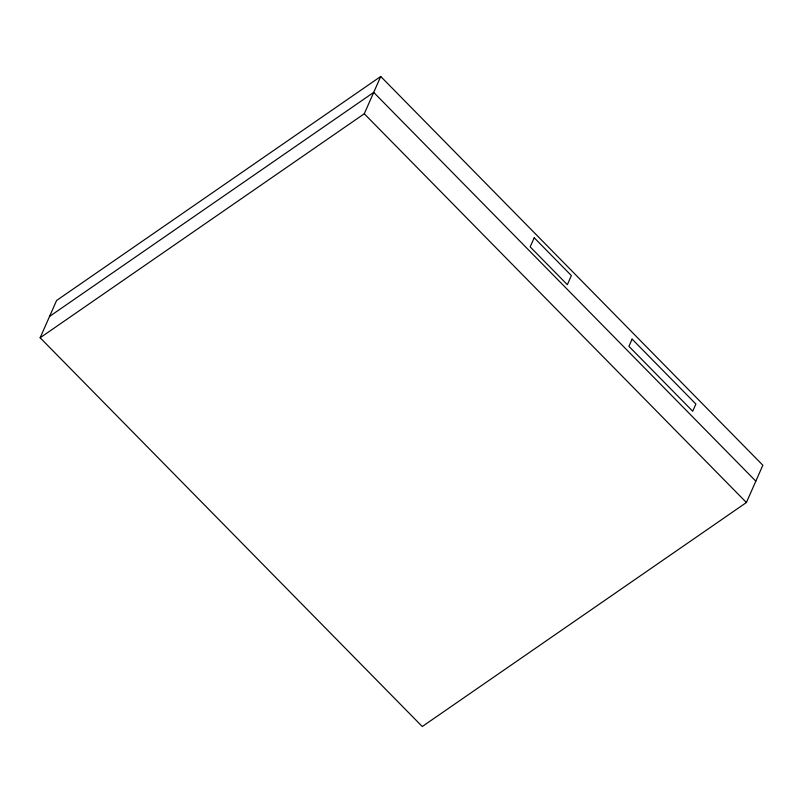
<?xml version="1.0" encoding="UTF-8"?>
<svg xmlns="http://www.w3.org/2000/svg" width="803" height="803" viewBox="0 0 803 803"><rect width="100%" height="100%" fill="white"/><g stroke="black" fill="none" stroke-linecap="round" stroke-linejoin="round"><path stroke-width="1.2" d="M40.15 337.772L56.591 300.483L380.732 76.476L762.85 465.228L746.409 502.517L422.268 726.524L40.15 337.772L364.281 113.765L380.732 76.476M49.575 316.412L373.706 92.395L755.824 481.148M364.281 113.765L746.409 502.517M534.206 237.758L530.181 246.882L567.35 284.704L571.375 275.58L534.206 237.758M632.112 339.127L628.93 346.334L692.708 411.226L695.89 404.019L632.112 339.127"/></g></svg>
